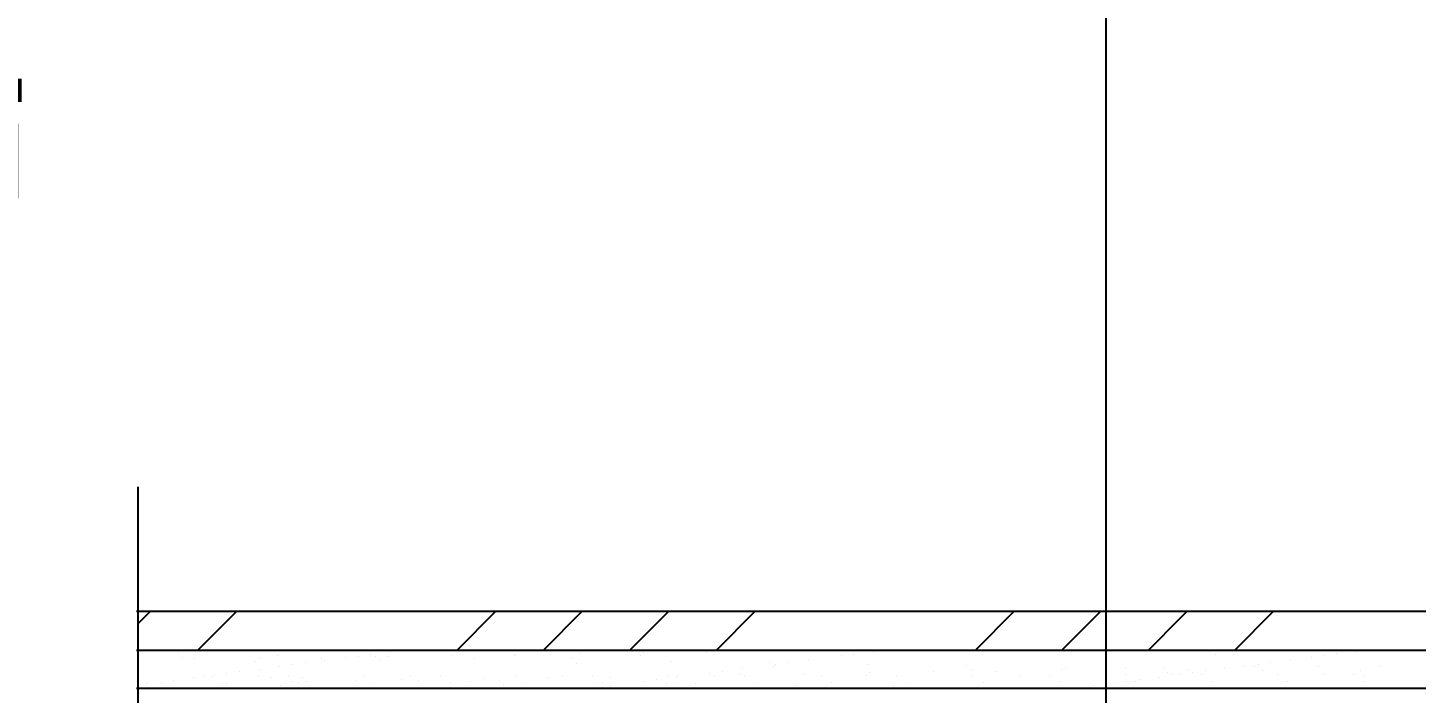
# Model space of a CAD drawing. Header units: metres. Extents: x 0 to 260, y 0 to 184.
# Drawn here: x 87.18 to 118.35, y 95.54 to 110.48 of the extents above; entities that cross this region are included whole.
import ezdxf

# ---------------------------------------------------------------- set-up
doc = ezdxf.new("R2010")
doc.units = ezdxf.units.M
doc.layers.add(' ', color=7, linetype='Continuous')

msp = doc.modelspace()

# ---------------------------------------------------------------- linework, layer by layer
for p, q in [((111.39, 84.57), (111.39, 139.55)), ((89.65, 100.17), (89.65, 90.35)), ((89.62, 97.38), (141.02, 97.38)), ((89.65, 97.1), (89.93, 97.38)), ((91, 96.51), (91.87, 97.38)), ((96.82, 96.51), (97.69, 97.38)), ((98.76, 96.51), (99.63, 97.38)), ((100.7, 96.51), (101.57, 97.38)), ((102.64, 96.51), (103.51, 97.38)), ((108.46, 96.51), (109.33, 97.38)), ((110.4, 96.51), (111.27, 97.38)), ((113.07, 97.24), (113.21, 97.38)), ((114.28, 96.51), (115.15, 97.38)), ((112.34, 96.51), (113.07, 97.24)), ((89.62, 96.51), (141.02, 96.51)), ((90.56, 96.44), (90.56, 96.44)), ((90.66, 96.35), (90.66, 96.35)), ((92.79, 96.39), (92.79, 96.39)), ((94.31, 96.34), (94.31, 96.34)), ((94.6, 96.37), (94.6, 96.37)), ((94.88, 96.41), (94.88, 96.41)), ((94.88, 96.41), (94.88, 96.41)), ((94.99, 96.37), (94.99, 96.37)), ((95.26, 96.37), (95.26, 96.37)), ((95.26, 96.37), (95.26, 96.37)), ((95.33, 96.47), (95.33, 96.47)), ((96.69, 96.39), (96.69, 96.39)), ((98.1, 96.38), (98.1, 96.38)), ((98.13, 96.41), (98.13, 96.41)), ((99.58, 96.44), (99.58, 96.44)), ((100.93, 96.39), (100.93, 96.39)), ((101.01, 96.45), (101.01, 96.45)), ((102.42, 96.45), (102.42, 96.45)), ((103.9, 96.5), (103.9, 96.5)), ((103.9, 96.5), (103.9, 96.5)), ((105.44, 96.38), (105.44, 96.38)), ((105.73, 96.42), (105.73, 96.42)), ((106.17, 96.48), (106.17, 96.48)), ((113.85, 96.4), (113.85, 96.4)), ((114.43, 96.49), (114.43, 96.49)), ((116, 96.35), (116, 96.35)), ((116.29, 96.39), (116.29, 96.39)), ((116.57, 96.43), (116.57, 96.43)), ((116.57, 96.43), (116.57, 96.43)), ((117.02, 96.48), (117.02, 96.48)), ((118.11, 96.49), (118.11, 96.49)), ((90.93, 96.31), (90.93, 96.31)), ((92.29, 96.26), (92.29, 96.26)), ((92.37, 96.32), (92.37, 96.32)), ((92.38, 96.08), (92.38, 96.08)), ((92.82, 96.14), (92.82, 96.14)), ((93.12, 96.18), (93.12, 96.18)), ((93.41, 96.22), (93.41, 96.22)), ((93.77, 96.32), (93.77, 96.32)), ((93.85, 96.28), (93.85, 96.28)), ((95.09, 96.28), (95.09, 96.28)), ((97.21, 96.33), (97.21, 96.33)), ((99.41, 96.31), (99.41, 96.31)), ((99.51, 96.21), (99.51, 96.21)), ((101.64, 96.26), (101.64, 96.26)), ((102.77, 96.03), (102.77, 96.03)), ((103.22, 96.09), (103.22, 96.09)), ((103.83, 96.24), (103.83, 96.24)), ((103.93, 96.15), (103.93, 96.15)), ((103.96, 96.19), (103.96, 96.19)), ((104.25, 96.22), (104.25, 96.22)), ((104.7, 96.28), (104.7, 96.28)), ((106.06, 96.19), (106.06, 96.19)), ((108.25, 96.17), (108.25, 96.17)), ((108.36, 96.08), (108.36, 96.08)), ((110.4, 96.07), (110.4, 96.07)), ((110.48, 96.12), (110.48, 96.12)), ((111.83, 96.09), (111.83, 96.09)), ((112.68, 96.1), (112.68, 96.1)), ((113.24, 96.08), (113.24, 96.08)), ((113.62, 96.04), (113.62, 96.04)), ((113.62, 96.04), (113.62, 96.04)), ((114.06, 96.1), (114.06, 96.1)), ((114.51, 96.15), (114.51, 96.15)), ((114.72, 96.13), (114.72, 96.13)), ((114.81, 96.19), (114.81, 96.19)), ((114.91, 96.06), (114.91, 96.06)), ((115.09, 96.23), (115.09, 96.23)), ((115.54, 96.29), (115.54, 96.29)), ((116.16, 96.15), (116.16, 96.15)), ((117.1, 96.04), (117.1, 96.04)), ((117.56, 96.15), (117.56, 96.15)), ((89.84, 95.76), (89.84, 95.76)), ((89.87, 95.75), (89.87, 95.75)), ((90.17, 95.79), (90.17, 95.79)), ((90.23, 95.76), (90.23, 95.76)), ((90.45, 95.83), (90.45, 95.83)), ((90.9, 95.89), (90.9, 95.89)), ((91.14, 95.91), (91.14, 95.91)), ((91.32, 95.91), (91.32, 95.91)), ((91.36, 95.95), (91.36, 95.95)), ((91.55, 95.76), (91.55, 95.76)), ((91.63, 95.76), (91.63, 95.76)), ((91.64, 95.99), (91.64, 95.99)), ((91.93, 96.02), (91.93, 96.02)), ((91.93, 96.02), (91.93, 96.02)), ((92.35, 95.91), (92.35, 95.91)), ((92.66, 95.89), (92.66, 95.89)), ((93.03, 95.91), (93.03, 95.91)), ((93.11, 95.81), (93.11, 95.81)), ((93.26, 95.77), (93.26, 95.77)), ((93.34, 95.89), (93.34, 95.89)), ((93.44, 95.8), (93.44, 95.8)), ((94.55, 95.83), (94.55, 95.83)), ((94.73, 95.92), (94.73, 95.92)), ((94.97, 95.77), (94.97, 95.77)), ((95.56, 95.84), (95.56, 95.84)), ((95.77, 95.92), (95.77, 95.92)), ((95.95, 95.82), (95.95, 95.82)), ((96.44, 95.92), (96.44, 95.92)), ((96.67, 95.77), (96.67, 95.77)), ((97.12, 95.8), (97.12, 95.8)), ((97.43, 95.87), (97.43, 95.87)), ((97.76, 95.83), (97.76, 95.83)), ((97.86, 95.73), (97.86, 95.73)), ((98.15, 95.92), (98.15, 95.92)), ((98.38, 95.78), (98.38, 95.78)), ((98.87, 95.89), (98.87, 95.89)), ((99.19, 95.93), (99.19, 95.93)), ((99.86, 95.93), (99.86, 95.93)), ((99.99, 95.78), (99.99, 95.78)), ((100.09, 95.78), (100.09, 95.78)), ((100.27, 95.89), (100.27, 95.89)), ((101.01, 95.8), (101.01, 95.8)), ((101.3, 95.84), (101.3, 95.84)), ((101.51, 95.76), (101.51, 95.76)), ((101.57, 95.93), (101.57, 95.93)), ((101.74, 95.89), (101.74, 95.89)), ((101.76, 95.94), (101.76, 95.94)), ((101.8, 95.78), (101.8, 95.78)), ((102.18, 95.76), (102.18, 95.76)), ((102.49, 95.99), (102.49, 95.99)), ((102.6, 95.93), (102.6, 95.93)), ((103.19, 95.96), (103.19, 95.96)), ((103.28, 95.93), (103.28, 95.93)), ((103.51, 95.79), (103.51, 95.79)), ((104.59, 95.95), (104.59, 95.95)), ((104.99, 95.94), (104.99, 95.94)), ((105.22, 95.79), (105.22, 95.79)), ((106.02, 95.94), (106.02, 95.94)), ((106.08, 96), (106.08, 96)), ((106.69, 95.94), (106.69, 95.94)), ((106.93, 95.79), (106.93, 95.79)), ((107.51, 96.02), (107.51, 96.02)), ((108.4, 95.94), (108.4, 95.94)), ((108.63, 95.79), (108.63, 95.79)), ((108.92, 96.02), (108.92, 96.02)), ((109.44, 95.94), (109.44, 95.94)), ((110.11, 95.94), (110.11, 95.94)), ((110.34, 95.8), (110.34, 95.8)), ((111.56, 95.77), (111.56, 95.77)), ((111.82, 95.95), (111.82, 95.95)), ((111.85, 95.81), (111.85, 95.81)), ((112.05, 95.8), (112.05, 95.8)), ((112.14, 95.84), (112.14, 95.84)), ((112.59, 95.9), (112.59, 95.9)), ((112.78, 96.01), (112.78, 96.01)), ((112.85, 95.95), (112.85, 95.95)), ((113.05, 95.96), (113.05, 95.96)), ((113.33, 96), (113.33, 96)), ((113.53, 95.95), (113.53, 95.95)), ((113.76, 95.8), (113.76, 95.8)), ((115.24, 95.95), (115.24, 95.95)), ((115.47, 95.81), (115.47, 95.81)), ((116.27, 95.96), (116.27, 95.96)), ((116.95, 95.96), (116.95, 95.96)), ((117.18, 95.81), (117.18, 95.81)), ((117.2, 95.94), (117.2, 95.94)), ((89.62, 95.65), (141.02, 95.65)), ((92.86, 95.71), (92.86, 95.71)), ((100.27, 95.7), (100.27, 95.7)), ((102.28, 95.67), (102.28, 95.67)), ((104.41, 95.71), (104.41, 95.71)), ((105.96, 95.66), (105.96, 95.66)), ((106.61, 95.69), (106.61, 95.69)), ((109.9, 95.65), (109.9, 95.65)), ((110.66, 95.65), (110.66, 95.65)), ((110.66, 95.65), (110.66, 95.65)), ((111.11, 95.71), (111.11, 95.71)), ((113.32, 95.66), (113.32, 95.66)), ((116.73, 95.66), (116.73, 95.66)), ((118.33, 95.66), (118.33, 95.66))]:
    msp.add_line(p, q)

# ---------------------------------------------------------------- texts
at = {"layer": ' '}
msp.add_text('20鍘1:3姘存偿鐮傛祮鎵惧钩灞', height=2.72, dxfattribs=at).set_placement((39.08, 106.74))

doc.saveas('drawing.dxf')
